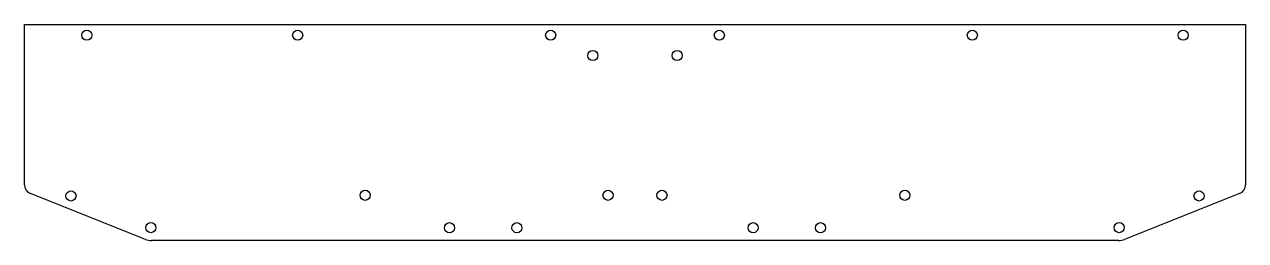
# Model space of a CAD drawing. Extents: x -181 to 181, y -86 to -22.
import ezdxf

# ---------------------------------------------------------------- set-up
doc = ezdxf.new("R2010")
doc.units = 0
doc.layers.add('MODELSKETCH_VISIBLE', color=7, linetype='CONTINUOUS')

msp = doc.modelspace()

# ---------------------------------------------------------------- linework, layer by layer
at = {"layer": 'MODELSKETCH_VISIBLE'}
for p, q in [((-181, -69.29), (-181, -21.8)), ((-181, -21.8), (181, -21.8)), ((181, -21.8), (181, -69.29)), ((-145.12, -85.46), (-179.24, -71.89)), ((179.24, -71.89), (145.12, -85.46)), ((143.35, -85.8), (-143.35, -85.8))]:
    msp.add_line(p, q, dxfattribs=at)
for centre in [(-162.5, -25), (-100, -25), (-25, -25), (25, -25), (100, -25), (162.5, -25), (-12.5, -31), (12.5, -31), (-167.2, -72.59), (-80, -72.4), (-8, -72.4), (8, -72.4), (80, -72.4), (167.2, -72.59), (-143.54, -81.98), (-55, -82), (-35, -82), (35, -82), (55, -82), (143.54, -81.98)]:
    msp.add_circle(centre, 1.5, dxfattribs=at)
for centre, radius, start, end in [((-178.2, -69.29), 2.8, 180, 248.3035), ((178.2, -69.29), 2.8, 291.6965, 0), ((-143.35, -81), 4.8, 248.3035, 270), ((143.35, -81), 4.8, 270, 291.6965)]:
    msp.add_arc(centre, radius, start, end, dxfattribs=at)

doc.saveas('drawing.dxf')
